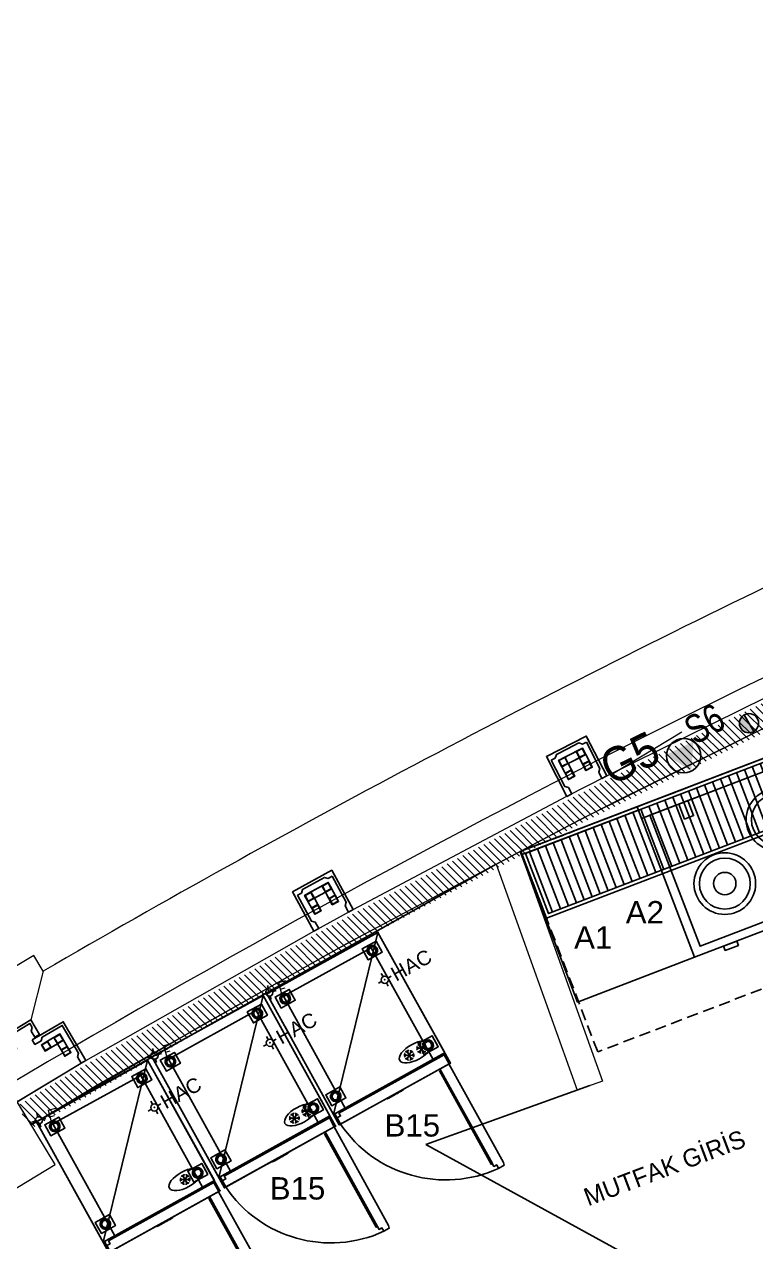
# Model space of a CAD drawing. Header units: millimetres. Extents: x 8159 to 14952, y 6817 to 11888.
# Drawn here: x 8980 to 9389, y 8378 to 9058 of the extents above; entities that cross this region are included whole.
import ezdxf
from ezdxf.enums import TextEntityAlignment as Align

# ---------------------------------------------------------------- set-up
doc = ezdxf.new("R2010")
doc.units = ezdxf.units.MM
doc.header["$LTSCALE"] = 5
doc.linetypes.add('DASHED', pattern=[19.05, 12.7, -6.35])
for name, color, linetype in [('200-EquipBlack-3d', 250, 'Continuous'), ('200-EquipBlu-3d', 5, 'Continuous'), ('200-EquipBorder-2d', 9, 'Continuous'), ('200-EquipDoors-2d', 252, 'Continuous'), ('200-EquipID-2d', 7, 'Continuous'), ('200-EquipInternal-2d', 252, 'Continuous'), ('200-EquipRed-3d', 1, 'Continuous'), ('200-EquipSteel-3d', 9, 'Continuous'), ('250-ele-2d', 20, 'Continuous'), ('250-haccp-2D', 22, 'Continuous'), ('MUTFAK GAZ TESİSAT PLANI', 92, 'Continuous'), ('MUTFAK SU TESİSAT PLANI', 150, 'Continuous')]:
    doc.layers.add(name, color=color, linetype=linetype)
doc.layers.add('200-InsPoint-3D', color=3, linetype='Continuous', plot=False)
for name, color, linetype, lineweight in [('3-YANGIN-DOLABI', 7, 'Continuous', 0), ('A-DUVAR', 5, 'Continuous', 18), ('anted', 10, 'Continuous', 0), ('FIBROBETON', 1, 'Continuous', 18), ('kesit', 7, 'Continuous', 0), ('S-Fibrobeton', 26, 'Continuous', 25), ('S-Karkas', 48, 'Continuous', 25), ('S-Ölçü', 140, 'Continuous', 5), ('SİLİKON', 1, 'Continuous', 0), ('SİYAH', 253, 'Continuous', 5), ('YAZI', 250, 'Continuous', 30)]:
    doc.layers.add(name, color=color, linetype=linetype, lineweight=lineweight)
doc.styles.add('Arial', font='arial.ttf')
doc.styles.add('Arial Tur', font='arial.ttf', dxfattribs={"width": 0.9})
doc.styles.add('BLM_YAZI', font='stylu.ttf', dxfattribs={"width": 0.8})
doc.styles.add('ROMANS', font='micross.ttf')
doc.styles.add('SIMPLEX', font='SIMPLEX')

# ---------------------------------------------------------------- blocks, each defined once
blk = doc.blocks.new('v-g')
at = {"layer": 'MUTFAK GAZ TESİSAT PLANI', "linetype": 'Continuous'}
blk.add_circle((0, 0), 8, dxfattribs=at)
blk.add_solid([(-7, 4), (7, 4), (0, -8)], dxfattribs=at)
blk = doc.blocks.new('*U16')
at = {"layer": 'S-Fibrobeton'}
blk.add_lwpolyline([(-2328.37, -9776.39), (-2331.74, -9766.98), (-2317.62, -9761.92), (-2320.82, -9752.98), (-2323.65, -9753.99), (-2322.3, -9757.76), (-2320.38, -9758.66), (-2319.54, -9761.02), (-2333.66, -9766.07), (-2330.29, -9775.49), (-2402.78, -9801.44), (-2406.15, -9792.02), (-2420.28, -9797.08), (-2421.12, -9794.73), (-2420.21, -9792.81), (-2421.56, -9789.04), (-2424.38, -9790.05), (-2421.18, -9799), (-2407.06, -9793.94), (-2403.69, -9803.36)], close=True, dxfattribs=at)
at = {"layer": 'S-Karkas', "elevation": 0}
for points in [[(-2334.89, -9757.62), (-2406.62, -9783.3)], [(-2333.54, -9761.39), (-2405.27, -9787.07)]]:
    blk.add_lwpolyline(points, dxfattribs=at)
for points in [[(-2334.89, -9757.62), (-2338.66, -9758.97), (-2337.31, -9762.74), (-2333.54, -9761.39)], [(-2335.01, -9757.88), (-2338.4, -9759.09), (-2337.19, -9762.48), (-2333.8, -9761.27)], [(-2410.38, -9784.65), (-2406.62, -9783.3), (-2405.27, -9787.07), (-2409.04, -9788.42)], [(-2410.13, -9784.77), (-2406.74, -9783.56), (-2405.53, -9786.95), (-2408.91, -9788.16)]]:
    blk.add_lwpolyline(points, close=True, dxfattribs=at)
blk = doc.blocks.new('asdasd')
at = {"layer": 'S-Fibrobeton'}
blk.add_lwpolyline([(-4008.7, -9129.74), (-4027.39, -9136.93), (-4018.42, -9160.26), (-4015.62, -9159.19), (-4017.05, -9155.47), (-4018.99, -9154.61), (-4025.46, -9137.79), (-4013.28, -9133.12), (-4011.36, -9133.98), (-4007.63, -9132.54)], close=True, dxfattribs=at)
at = {"layer": 'S-Karkas'}
for points in [[(-4013.44, -9136.92), (-4020.93, -9139.8), (-4018.05, -9147.29)], [(-4012, -9140.65), (-4015.76, -9142.1), (-4014.32, -9145.86)]]:
    blk.add_lwpolyline(points, dxfattribs=at)
for points in [[(-4020.93, -9139.8), (-4017.2, -9138.37), (-4015.76, -9142.1), (-4019.5, -9143.53)], [(-4020.67, -9139.92), (-4017.31, -9138.62), (-4016.02, -9141.98), (-4019.38, -9143.28)], [(-4013.44, -9136.92), (-4009.71, -9135.49), (-4008.27, -9139.22), (-4012, -9140.65)], [(-4013.18, -9137.04), (-4009.82, -9135.74), (-4008.53, -9139.1), (-4011.89, -9140.4)], [(-4018.05, -9147.29), (-4016.62, -9151.03), (-4012.88, -9149.59), (-4014.32, -9145.86)], [(-4017.79, -9147.41), (-4016.5, -9150.77), (-4013.14, -9149.48), (-4014.43, -9146.12)]]:
    blk.add_lwpolyline(points, close=True, dxfattribs=at)
blk = doc.blocks.new('adasd')
at = {"layer": 'S-Fibrobeton'}
for points in [[(-3119.84, -9284.98), (-3119.85, -9281.98), (-3094.82, -9281.98), (-3094.82, -9306.98), (-3097.82, -9306.98), (-3097.82, -9303), (-3096.32, -9301.5), (-3096.32, -9284.98)], [(-3094.82, -9284.98), (-3094.82, -9281.98), (-3119.85, -9281.98), (-3119.85, -9306.98), (-3116.85, -9306.98), (-3116.84, -9303), (-3118.35, -9301.5), (-3118.35, -9284.98)], [(-3107.33, -9283.49), (-3114.36, -9283.49), (-3115.84, -9284.98), (-3118.35, -9284.98)], [(-3107.33, -9283.49), (-3100.31, -9283.49), (-3098.82, -9284.98), (-3096.32, -9284.98)]]:
    blk.add_lwpolyline(points, dxfattribs=at)
at = {"layer": 'S-Karkas'}
for points in [[(-3110.85, -9286.98), (-3114.85, -9286.98), (-3114.85, -9290.98), (-3110.85, -9290.98)], [(-3111.05, -9287.18), (-3114.65, -9287.18), (-3114.65, -9290.78), (-3111.05, -9290.78)], [(-3099.82, -9286.98), (-3103.82, -9286.98), (-3103.82, -9290.98), (-3099.82, -9290.98)], [(-3100.02, -9287.18), (-3103.62, -9287.18), (-3103.62, -9290.78), (-3100.02, -9290.78)], [(-3114.85, -9295.01), (-3114.85, -9299.01), (-3110.85, -9299.01), (-3110.85, -9295.01)], [(-3114.65, -9295.21), (-3114.65, -9298.81), (-3111.05, -9298.81), (-3111.05, -9295.21)], [(-3099.82, -9295.01), (-3099.82, -9299.01), (-3103.82, -9299.01), (-3103.82, -9295.01)], [(-3100.02, -9295.21), (-3100.02, -9298.81), (-3103.62, -9298.81), (-3103.62, -9295.21)]]:
    blk.add_lwpolyline(points, close=True, dxfattribs=at)
for points in [[(-3101.82, -9286.98), (-3114.85, -9286.98), (-3114.85, -9295.01)], [(-3112.85, -9286.98), (-3099.82, -9286.98), (-3099.82, -9295.01)], [(-3112.85, -9290.98), (-3103.82, -9290.98), (-3103.82, -9295.01)], [(-3101.82, -9290.98), (-3110.85, -9290.98), (-3110.85, -9295.01)]]:
    blk.add_lwpolyline(points, dxfattribs=at)
blk = doc.blocks.new('A$C23C11219')
at = {"layer": 'FIBROBETON'}
blk.add_line((5660.44, -97.54), (5669, -70.74), dxfattribs=at)
blk.add_lwpolyline([(4170.99, 707.81), (4330.65, -537.53, 0.079118), (6057.44, 175.69), (5734.15, 708.99, 0.288304), (5090.27, 1000.53, -0.032207)], format="xyb", close=True, dxfattribs=at)
blk.add_lwpolyline([(5660.44, -97.54), (5665.17, -106.59), (5798.1, -37.11), (5793.37, -28.06)], dxfattribs=at)
blk.add_lwpolyline([(5230.13, -294.66, 0.019777), (5660.44, -97.54, 0.019777)], format="xyb", dxfattribs=at)
at = {"layer": 'S-Ölçü'}
blk.add_lwpolyline([(5704.36, 34.01), (5660.11, 10.72), (5683.4, -33.52), (5727.65, -10.24)], close=True, dxfattribs=at)
at = {"layer": 'S-Ölçü', "rotation": 7.898703281014186}
blk.add_blockref('*U16', (6720.61, 9968.01), dxfattribs=at)
at = {"layer": 'S-Ölçü', "xscale": -1}
for name, p, rotation in [('asdasd', (15137.98, -3183.18), 228.0385211078855), ('adasd', (12294.03, -7192.8), 205.3848556994339), ('adasd', (11954.97, -7440.38), 203.8379842075948)]:
    blk.add_blockref(name, p, dxfattribs=dict(at, rotation=rotation))
blk = doc.blocks.new('TOBRAND-FRIGO-2D')
at = {"layer": '200-EquipInternal-2d'}
for p, q in [((-15.2, 8.8), (-29.4, 5.9)), ((-26, -15), (26, 15)), ((-26, 15), (26, -15)), ((-15.2, 8.8), (-19.8, 22.5)), ((0, 17.5), (-9.6, 28.4)), ((0, -30), (0, 30)), ((0, 17.5), (9.6, 28.4)), ((15.2, 8.8), (19.8, 22.5)), ((15.2, 8.8), (29.4, 5.9)), ((-15.2, -8.8), (-29.4, -5.9)), ((-15.2, -8.8), (-19.8, -22.5)), ((0, -17.5), (-9.6, -28.4)), ((0, -17.5), (9.6, -28.4)), ((15.2, -8.8), (29.4, -5.9)), ((15.2, -8.8), (19.8, -22.5))]:
    blk.add_line(p, q, dxfattribs=at)
blk.add_ellipse((0, 0), major_axis=(-100, 0), ratio=0.45, dxfattribs=at)
blk = doc.blocks.new('ELECTROLUX-SINGLEFEET-H150')
at = {"layer": '200-EquipSteel-3d'}
for points in [[(-45, -35, 148), (-45, 35, 148), (45, 35, 148), (45, -35, 148)], [(-45, -35, 150), (45, -35, 150), (45, 35, 150), (-45, 35, 150)], [(-45, 35, 148), (-45, 35, 150), (45, 35, 150), (45, 35, 148)], [(-45, -35, 148), (-45, -35, 150), (-45, 35, 150), (-45, 35, 148)], [(45, -35, 148), (45, 35, 148), (45, 35, 150), (45, -35, 150)], [(-45, -35, 148), (45, -35, 148), (45, -35, 150), (-45, -35, 150)]]:
    blk.add_3dface(points, dxfattribs=at)
for points, invisible_edges in [([(-29.3, 0, 148), (-29.3, 0, 71), (-27.8, 9, 71), (-27.8, 9, 148)], 4), ([(-29.3, 0, 71), (-27.9, 0, 66), (-26.5, 8.6, 66), (-27.8, 9, 71)], 4), ([(-27.8, 9, 148), (-27.8, 9, 71), (-23.7, 17.2, 71), (-23.7, 17.2, 148)], 5), ([(-27.8, 9, 71), (-26.5, 8.6, 66), (-22.6, 16.4, 66), (-23.7, 17.2, 71)], 5), ([(-23.8, 7.7, 66), (-23.8, 7.7, 5), (-25, 0, 5), (-25, 0, 66)], 1), ([(-23.8, 7.7, 5), (-22.4, 7.3, 1.5), (-23.5, 0, 1.5), (-25, 0, 5)], 3), ([(-20.2, 14.7, 66), (-20.2, 14.7, 5), (-23.8, 7.7, 5), (-23.8, 7.7, 66)], 5), ([(-20.2, 14.7, 5), (-19, 13.8, 1.5), (-22.4, 7.3, 1.5), (-23.8, 7.7, 5)], 7), ([(-23.7, 17.2, 148), (-23.7, 17.2, 71), (-17.2, 23.7, 71), (-17.2, 23.7, 148)], 5), ([(-23.7, 17.2, 71), (-22.6, 16.4, 66), (-16.4, 22.6, 66), (-17.2, 23.7, 71)], 5), ([(-22.4, 7.3, 1.5), (-19, 6.2), (-20, 0), (-23.5, 0, 1.5)], 9), ([(-19, 13.8, 1.5), (-16.2, 11.8), (-19, 6.2), (-22.4, 7.3, 1.5)], 13), ([(-14.7, 20.2, 66), (-14.7, 20.2, 5), (-20.2, 14.7, 5), (-20.2, 14.7, 66)], 5), ([(-14.7, 20.2, 5), (-13.8, 19, 1.5), (-19, 13.8, 1.5), (-20.2, 14.7, 5)], 7), ([(-13.8, 19, 1.5), (-11.8, 16.2), (-16.2, 11.8), (-19, 13.8, 1.5)], 13), ([(-17.2, 23.7, 148), (-17.2, 23.7, 71), (-9, 27.8, 71), (-9, 27.8, 148)], 5), ([(-17.2, 23.7, 71), (-16.4, 22.6, 66), (-8.6, 26.5, 66), (-9, 27.8, 71)], 5), ([(-7.7, 23.8, 66), (-7.7, 23.8, 5), (-14.7, 20.2, 5), (-14.7, 20.2, 66)], 5), ([(-7.7, 23.8, 5), (-7.3, 22.4, 1.5), (-13.8, 19, 1.5), (-14.7, 20.2, 5)], 7), ([(-7.3, 22.4, 1.5), (-6.2, 19), (-11.8, 16.2), (-13.8, 19, 1.5)], 13), ([(-9, 27.8, 148), (-9, 27.8, 71), (0, 29.2, 71), (0, 29.2, 148)], 1), ([(-9, 27.8, 71), (-8.6, 26.5, 66), (0, 27.9, 66), (0, 29.2, 71)], 1), ([(0, 25, 66), (0, 25, 5), (-7.7, 23.8, 5), (-7.7, 23.8, 66)], 4), ([(0, 25, 5), (0, 23.5, 1.5), (-7.3, 22.4, 1.5), (-7.7, 23.8, 5)], 6), ([(0, 23.5, 1.5), (0, 20), (-6.2, 19), (-7.3, 22.4, 1.5)], 12), ([(0, 29.2, 148), (0, 29.2, 71), (9, 27.8, 71), (9, 27.8, 148)], 4), ([(0, 29.2, 71), (0, 27.9, 66), (8.6, 26.5, 66), (9, 27.8, 71)], 4), ([(7.7, 23.8, 66), (7.7, 23.8, 5), (0, 25, 5), (0, 25, 66)], 1), ([(7.7, 23.8, 5), (7.3, 22.4, 1.5), (0, 23.5, 1.5), (0, 25, 5)], 3), ([(7.3, 22.4, 1.5), (6.2, 19), (0, 20), (0, 23.5, 1.5)], 9), ([(13.8, 19, 1.5), (11.8, 16.2), (6.2, 19), (7.3, 22.4, 1.5)], 13), ([(14.7, 20.2, 5), (13.8, 19, 1.5), (7.3, 22.4, 1.5), (7.7, 23.8, 5)], 7), ([(14.7, 20.2, 66), (14.7, 20.2, 5), (7.7, 23.8, 5), (7.7, 23.8, 66)], 5), ([(9, 27.8, 71), (8.6, 26.5, 66), (16.4, 22.6, 66), (17.2, 23.7, 71)], 5), ([(9, 27.8, 148), (9, 27.8, 71), (17.2, 23.7, 71), (17.2, 23.7, 148)], 5), ([(19, 13.8, 1.5), (16.2, 11.8), (11.8, 16.2), (13.8, 19, 1.5)], 13), ([(20.2, 14.7, 5), (19, 13.8, 1.5), (13.8, 19, 1.5), (14.7, 20.2, 5)], 7), ([(20.2, 14.7, 66), (20.2, 14.7, 5), (14.7, 20.2, 5), (14.7, 20.2, 66)], 5), ([(22.4, 7.3, 1.5), (19, 6.2), (16.2, 11.8), (19, 13.8, 1.5)], 13), ([(17.2, 23.7, 71), (16.4, 22.6, 66), (22.6, 16.4, 66), (23.7, 17.2, 71)], 5), ([(17.2, 23.7, 148), (17.2, 23.7, 71), (23.7, 17.2, 71), (23.7, 17.2, 148)], 5), ([(23.8, 7.7, 5), (22.4, 7.3, 1.5), (19, 13.8, 1.5), (20.2, 14.7, 5)], 7), ([(23.5, 0, 1.5), (20, 0), (19, 6.2), (22.4, 7.3, 1.5)], 12), ([(23.8, 7.7, 66), (23.8, 7.7, 5), (20.2, 14.7, 5), (20.2, 14.7, 66)], 5), ([(25, 0, 5), (23.5, 0, 1.5), (22.4, 7.3, 1.5), (23.8, 7.7, 5)], 6), ([(23.7, 17.2, 71), (22.6, 16.4, 66), (26.5, 8.6, 66), (27.8, 9, 71)], 5), ([(23.7, 17.2, 148), (23.7, 17.2, 71), (27.8, 9, 71), (27.8, 9, 148)], 5), ([(25, 0, 66), (25, 0, 5), (23.8, 7.7, 5), (23.8, 7.7, 66)], 4), ([(27.8, 9, 71), (26.5, 8.6, 66), (27.9, 0, 66), (29.2, 0, 71)], 1), ([(29.2, 0, 71), (27.9, 0, 66), (26.5, -8.6, 66), (27.8, -9, 71)], 4), ([(27.8, 9, 148), (27.8, 9, 71), (29.2, 0, 71), (29.2, 0, 148)], 1), ([(29.2, 0, 148), (29.2, 0, 71), (27.8, -9, 71), (27.8, -9, 148)], 4), ([(-27.8, -9, 148), (-27.8, -9, 71), (-29.3, 0, 71), (-29.3, 0, 148)], 1), ([(-27.8, -9, 71), (-26.5, -8.6, 66), (-27.9, 0, 66), (-29.3, 0, 71)], 1), ([(-23.7, -17.2, 71), (-22.6, -16.4, 66), (-26.5, -8.6, 66), (-27.8, -9, 71)], 5), ([(-23.7, -17.2, 148), (-23.7, -17.2, 71), (-27.8, -9, 71), (-27.8, -9, 148)], 5), ([(-25, 0, 66), (-25, 0, 5), (-23.8, -7.7, 5), (-23.8, -7.7, 66)], 4), ([(-25, 0, 5), (-23.5, 0, 1.5), (-22.4, -7.3, 1.5), (-23.8, -7.7, 5)], 6), ([(-23.8, -7.7, 5), (-22.4, -7.3, 1.5), (-19, -13.8, 1.5), (-20.2, -14.7, 5)], 7), ([(-23.8, -7.7, 66), (-23.8, -7.7, 5), (-20.2, -14.7, 5), (-20.2, -14.7, 66)], 5), ([(-17.2, -23.7, 71), (-16.4, -22.6, 66), (-22.6, -16.4, 66), (-23.7, -17.2, 71)], 5), ([(-17.2, -23.7, 148), (-17.2, -23.7, 71), (-23.7, -17.2, 71), (-23.7, -17.2, 148)], 5), ([(-23.5, 0, 1.5), (-20, 0), (-19, -6.2), (-22.4, -7.3, 1.5)], 12), ([(-22.4, -7.3, 1.5), (-19, -6.2), (-16.2, -11.8), (-19, -13.8, 1.5)], 13), ([(-20.2, -14.7, 5), (-19, -13.8, 1.5), (-13.8, -19, 1.5), (-14.7, -20.2, 5)], 7), ([(-20.2, -14.7, 66), (-20.2, -14.7, 5), (-14.7, -20.2, 5), (-14.7, -20.2, 66)], 5), ([(-19, -13.8, 1.5), (-16.2, -11.8), (-11.8, -16.2), (-13.8, -19, 1.5)], 13), ([(-9, -27.8, 71), (-8.6, -26.5, 66), (-16.4, -22.6, 66), (-17.2, -23.7, 71)], 5), ([(-9, -27.8, 148), (-9, -27.8, 71), (-17.2, -23.7, 71), (-17.2, -23.7, 148)], 5), ([(-14.7, -20.2, 5), (-13.8, -19, 1.5), (-7.3, -22.4, 1.5), (-7.7, -23.8, 5)], 7), ([(-14.7, -20.2, 66), (-14.7, -20.2, 5), (-7.7, -23.8, 5), (-7.7, -23.8, 66)], 5), ([(-13.8, -19, 1.5), (-11.8, -16.2), (-6.2, -19), (-7.3, -22.4, 1.5)], 13), ([(0, -29.3, 71), (0, -27.9, 66), (-8.6, -26.5, 66), (-9, -27.8, 71)], 4), ([(0, -29.3, 148), (0, -29.3, 71), (-9, -27.8, 71), (-9, -27.8, 148)], 4), ([(-7.7, -23.8, 5), (-7.3, -22.4, 1.5), (0, -23.5, 1.5), (0, -25, 5)], 3), ([(-7.7, -23.8, 66), (-7.7, -23.8, 5), (0, -25, 5), (0, -25, 66)], 1), ([(-7.3, -22.4, 1.5), (-6.2, -19), (0, -20), (0, -23.5, 1.5)], 9), ([(0, -23.5, 1.5), (0, -20), (6.2, -19), (7.3, -22.4, 1.5)], 12), ([(0, -25, 5), (0, -23.5, 1.5), (7.3, -22.4, 1.5), (7.7, -23.8, 5)], 6), ([(0, -25, 66), (0, -25, 5), (7.7, -23.8, 5), (7.7, -23.8, 66)], 4), ([(9, -27.8, 71), (8.6, -26.5, 66), (0, -27.9, 66), (0, -29.3, 71)], 1), ([(9, -27.8, 148), (9, -27.8, 71), (0, -29.3, 71), (0, -29.3, 148)], 1), ([(7.3, -22.4, 1.5), (6.2, -19), (11.8, -16.2), (13.8, -19, 1.5)], 13), ([(7.7, -23.8, 5), (7.3, -22.4, 1.5), (13.8, -19, 1.5), (14.7, -20.2, 5)], 7), ([(7.7, -23.8, 66), (7.7, -23.8, 5), (14.7, -20.2, 5), (14.7, -20.2, 66)], 5), ([(17.2, -23.7, 71), (16.4, -22.6, 66), (8.6, -26.5, 66), (9, -27.8, 71)], 5), ([(17.2, -23.7, 148), (17.2, -23.7, 71), (9, -27.8, 71), (9, -27.8, 148)], 5), ([(13.8, -19, 1.5), (11.8, -16.2), (16.2, -11.8), (19, -13.8, 1.5)], 13), ([(14.7, -20.2, 5), (13.8, -19, 1.5), (19, -13.8, 1.5), (20.2, -14.7, 5)], 7), ([(14.7, -20.2, 66), (14.7, -20.2, 5), (20.2, -14.7, 5), (20.2, -14.7, 66)], 5), ([(19, -13.8, 1.5), (16.2, -11.8), (19, -6.2), (22.4, -7.3, 1.5)], 13), ([(23.7, -17.2, 71), (22.6, -16.4, 66), (16.4, -22.6, 66), (17.2, -23.7, 71)], 5), ([(23.7, -17.2, 148), (23.7, -17.2, 71), (17.2, -23.7, 71), (17.2, -23.7, 148)], 5), ([(22.4, -7.3, 1.5), (19, -6.2), (20, 0), (23.5, 0, 1.5)], 9), ([(20.2, -14.7, 5), (19, -13.8, 1.5), (22.4, -7.3, 1.5), (23.8, -7.7, 5)], 7), ([(20.2, -14.7, 66), (20.2, -14.7, 5), (23.8, -7.7, 5), (23.8, -7.7, 66)], 5), ([(23.8, -7.7, 5), (22.4, -7.3, 1.5), (23.5, 0, 1.5), (25, 0, 5)], 3), ([(27.8, -9, 71), (26.5, -8.6, 66), (22.6, -16.4, 66), (23.7, -17.2, 71)], 5), ([(27.8, -9, 148), (27.8, -9, 71), (23.7, -17.2, 71), (23.7, -17.2, 148)], 5), ([(23.8, -7.7, 66), (23.8, -7.7, 5), (25, 0, 5), (25, 0, 66)], 1)]:
    blk.add_3dface(points, dxfattribs=dict(at, invisible_edges=invisible_edges))
blk = doc.blocks.new('HACCON')
at = {"layer": '250-haccp-2D'}
for p, q in [((-40.6, 0), (-20.3, 0)), ((0, 40.6), (0, 20.3)), ((20.3, 0), (40.6, 0)), ((0, -20.3), (0, -40.6))]:
    blk.add_line(p, q, dxfattribs=at)
for radius in [20.3, 1]:
    blk.add_circle((0, 0), radius, dxfattribs=at)
blk.add_point((0, 0), dxfattribs=at)
at = {"layer": '250-haccp-2D', "style": 'ROMANS', "flags": 8}
blk.add_attdef('HAC', (50, -40.6), '', height=81, dxfattribs=at)
blk = doc.blocks.new('ELECTROLUX-ECOSTORE-CONT-PAN')
at = {"layer": '200-EquipBlu-3d'}
for points in [[(10, -4.3, -67), (20, -4.3, -67), (20, -4.3, -77), (10, -4.3, -77)], [(10, -4.3, -87), (20, -4.3, -87), (20, -4.3, -97), (10, -4.3, -97)], [(30, -4.3, -67), (40, -4.3, -67), (40, -4.3, -77), (30, -4.3, -77)], [(30, -4.3, -87), (40, -4.3, -87), (40, -4.3, -97), (30, -4.3, -97)]]:
    blk.add_3dface(points, dxfattribs=at)
at = {"layer": '200-EquipRed-3d'}
blk.add_3dface([(-40, -4.3, -67), (0, -4.3, -67), (0, -4.3, -82), (-40, -4.3, -82)], dxfattribs=at)
at = {"layer": '200-EquipBlack-3d'}
mesh = blk.add_polyface(dxfattribs=at)
corners = [(-50, -4, -107), (50, -4, -107), (50, -1, -107), (-50, -1, -107), (-50, -4, -57), (50, -4, -57), (50, -1, -57), (-50, -1, -57)]
mesh.append_faces([[corners[k] for k in face] for face in [(0, 3, 2, 1), (4, 5, 6, 7), (0, 1, 5, 4), (3, 7, 6, 2), (0, 4, 7, 3), (1, 2, 6, 5)]])
at = {"layer": '200-EquipSteel-3d'}
mesh = blk.add_polyface(dxfattribs=at)
corners = [(-75, -1, -190), (75, -1, -190), (75, 0, -190), (-75, 0, -190), (-75, -1), (75, -1), (75, 0), (-75, 0)]
mesh.append_faces([[corners[k] for k in face] for face in [(0, 3, 2, 1), (4, 5, 6, 7), (0, 1, 5, 4), (3, 7, 6, 2), (0, 4, 7, 3), (1, 2, 6, 5)]])
blk = doc.blocks.new('REX71FR')
at = {"layer": '200-EquipBorder-2d'}
blk.add_lwpolyline([(0, 0), (710, 0), (710, -835), (0, -835)], close=True, dxfattribs=at)
at = {"layer": '200-EquipDoors-2d'}
blk.add_lwpolyline([(635, -843), (643, -843), (643, -1440), (635, -1440)], close=True, dxfattribs=at)
blk.add_lwpolyline([(643, -835), (643, -1458), (661, -1458), (661, -1480), (696, -1480), (700, -1465), (700, -835)], dxfattribs=at)
blk.add_arc((713.9, -773.4), 708.6, 184.98883, 265.71743, dxfattribs=at)
at = {"layer": '200-EquipInternal-2d'}
for points in [[(0, -770), (710, 0)], [(0, -770), (710, -770)]]:
    blk.add_lwpolyline(points, dxfattribs=at)
at = {"layer": '200-EquipSteel-3d'}
for points in [[(0, -770, 150), (0, 0, 150), (710, 0, 150), (710, -770, 150)], [(0, -770, 2050), (710, -770, 2050), (710, 0, 2050), (0, 0, 2050)], [(0, 0, 150), (0, 0, 2050), (710, 0, 2050), (710, 0, 150)], [(0, -770, 150), (0, -770, 2050), (0, 0, 2050), (0, 0, 150)], [(710, -770, 150), (710, 0, 150), (710, 0, 2050), (710, -770, 2050)], [(75, -770, 1720), (635, -770, 1720), (635, -56, 1720), (75, -56, 1720)], [(75, -770, 225), (75, -770, 1720), (75, -56, 1720), (75, -56, 225)], [(75, -56, 225), (635, -56, 225), (635, -770, 225), (75, -770, 225)], [(635, -770, 225), (635, -56, 225), (635, -56, 1720), (635, -770, 1720)], [(8, -835, 1760), (8, -770, 1760), (702, -770, 1760), (702, -835, 1760)], [(8, -835, 2050), (702, -835, 2050), (702, -770, 2050), (8, -770, 2050)], [(8, -770, 1760), (8, -770, 2050), (702, -770, 2050), (702, -770, 1760)], [(8, -835, 1760), (8, -835, 2050), (8, -770, 2050), (8, -770, 1760)], [(30, -796, 178), (8, -796, 178), (8, -796, 1753), (30, -796, 1753)], [(8, -796, 178), (8, -831, 178), (8, -831, 1753), (8, -796, 1753)], [(30, -778, 178), (30, -796, 178), (30, -796, 1753), (30, -778, 1753)], [(702, -778, 178), (30, -778, 178), (30, -778, 1753), (702, -778, 1753)], [(48, -778, 178), (48, -770, 178), (48, -770, 1753), (48, -778, 1753)], [(694, -770, 1753), (694, -778, 1753), (48, -778, 1753), (48, -770, 1753)], [(694, -770, 178), (694, -778, 178), (48, -778, 178), (48, -770, 178)], [(694, -770, 178), (694, -778, 178), (694, -778, 1753), (694, -770, 1753)], [(702, -835, 1760), (702, -770, 1760), (702, -770, 2050), (702, -835, 2050)], [(702, -835, 178), (702, -778, 178), (702, -778, 1753), (702, -835, 1753)], [(8, -831, 178), (23, -835, 178), (23, -835, 1753), (8, -831, 1753)], [(8, -835, 1760), (702, -835, 1760), (702, -835, 2050), (8, -835, 2050)], [(702, -835, 1753), (23, -835, 1753), (23, -835, 178), (702, -835, 178)]]:
    blk.add_3dface(points, dxfattribs=at)
for points, invisible_edges in [([(75, -770, 1720), (635, -770, 1720), (710, -770, 2050), (0, -770, 2050)], 10), ([(0, -770, 150), (75, -770, 225), (635, -770, 225), (710, -770, 150)], 5), ([(0, -770, 2050), (75, -770, 1720), (75, -770, 225), (0, -770, 150)], 5), ([(30, -796, 1753), (702, -835, 1753), (8, -831, 1753)], 11), ([(30, -796, 1753), (8, -796, 1753), (8, -831, 1753)], 8), ([(30, -796, 178), (702, -835, 178), (8, -831, 178)], 11), ([(30, -796, 178), (8, -796, 178), (8, -831, 178)], 8), ([(702, -778, 1753), (702, -835, 1753), (30, -796, 1753), (30, -778, 1753)], 2), ([(702, -778, 178), (702, -835, 178), (30, -796, 178), (30, -778, 178)], 2), ([(710, -770, 2050), (635, -770, 1720), (635, -770, 225), (710, -770, 150)], 5), ([(8, -831, 1753), (702, -835, 1753), (23, -835, 1753)], 1), ([(8, -831, 178), (702, -835, 178), (23, -835, 178)], 1)]:
    blk.add_3dface(points, dxfattribs=dict(at, invisible_edges=invisible_edges))
at = {"layer": '200-InsPoint-3D'}
for p in [(0, 0), (710, 0), (0, -835), (710, -835)]:
    blk.add_point(p, dxfattribs=at)
for name, p in [('ELECTROLUX-SINGLEFEET-H150', (77, -73)), ('ELECTROLUX-SINGLEFEET-H150', (633, -73)), ('ELECTROLUX-SINGLEFEET-H150', (60, -687)), ('TOBRAND-FRIGO-2D', (570, -685)), ('ELECTROLUX-SINGLEFEET-H150', (650, -687)), ('ELECTROLUX-ECOSTORE-CONT-PAN', (355, -835, 1950))]:
    blk.add_blockref(name, p)
ref = blk.add_blockref('HACCON', (615, -250))
ref.add_attrib('HAC', 'HAC', (665, -290.6), dxfattribs={"layer": '250-haccp-2D', "height": 81, "style": 'ROMANS'})
blk = doc.blocks.new('ECON')
at = {"layer": '250-ele-2d'}
for p, q in [((-40.6, 0), (-20.3, 0)), ((0, 40.6), (0, 20.3)), ((20.3, 0), (40.6, 0)), ((0, -20.3), (0, -40.6))]:
    blk.add_line(p, q, dxfattribs=at)
for radius in [20.3, 1]:
    blk.add_circle((0, 0), radius, dxfattribs=at)
blk.add_point((0, 0), dxfattribs=at)
at = {"layer": '250-ele-2d', "style": 'SIMPLEX', "flags": 8}
blk.add_attdef('E', (50, -40.6), '', height=81, dxfattribs=at)
blk = doc.blocks.new('ice1')
at = {"layer": '200-EquipInternal-2d'}
for p, q in [((-55.2, 8.8), (-69.4, 5.9)), ((-66, 15), (-14, -15)), ((-66, -15), (-14, 15)), ((-55.2, 8.8), (-59.8, 22.5)), ((-40, 17.5), (-49.6, 28.4)), ((-40, -30), (-40, 30)), ((-40, 17.5), (-30.4, 28.4)), ((-24.8, 8.8), (-20.2, 22.5)), ((-24.8, 8.8), (-10.6, 5.9)), ((24.8, 8.8), (10.6, 5.9)), ((14, -15), (66, 15)), ((14, 15), (66, -15)), ((24.8, 8.8), (20.2, 22.5)), ((40, 17.5), (30.4, 28.4)), ((40, -30), (40, 30)), ((40, 17.5), (49.6, 28.4)), ((55.2, 8.8), (59.8, 22.5)), ((55.2, 8.8), (69.4, 5.9)), ((-55.2, -8.8), (-69.4, -5.9)), ((-55.2, -8.8), (-59.8, -22.5)), ((-40, -17.5), (-49.6, -28.4)), ((-40, -17.5), (-30.4, -28.4)), ((-24.8, -8.8), (-10.6, -5.9)), ((-24.8, -8.8), (-20.2, -22.5)), ((24.8, -8.8), (10.6, -5.9)), ((24.8, -8.8), (20.2, -22.5)), ((40, -17.5), (30.4, -28.4)), ((40, -17.5), (49.6, -28.4)), ((55.2, -8.8), (69.4, -5.9)), ((55.2, -8.8), (59.8, -22.5))]:
    blk.add_line(p, q, dxfattribs=at)
blk.add_ellipse((0, 0), major_axis=(-100, 0), ratio=0.45, dxfattribs=at)
blk = doc.blocks.new('REX71FF')
at = {"layer": '200-EquipBorder-2d'}
blk.add_lwpolyline([(0, 0), (710, 0), (710, -835), (0, -835)], close=True, dxfattribs=at)
at = {"layer": '200-EquipDoors-2d'}
blk.add_lwpolyline([(635, -843), (643, -843), (643, -1440), (635, -1440)], close=True, dxfattribs=at)
blk.add_lwpolyline([(643, -835), (643, -1458), (661, -1458), (661, -1480), (696, -1480), (700, -1465), (700, -835)], dxfattribs=at)
blk.add_arc((713.9, -773.4), 708.6, 184.98883, 265.71743, dxfattribs=at)
at = {"layer": '200-EquipInternal-2d'}
for points in [[(0, -770), (710, 0)], [(0, -770), (710, -770)]]:
    blk.add_lwpolyline(points, dxfattribs=at)
at = {"layer": '200-EquipSteel-3d'}
for points in [[(0, -770, 150), (0, 0, 150), (710, 0, 150), (710, -770, 150)], [(0, -770, 2050), (710, -770, 2050), (710, 0, 2050), (0, 0, 2050)], [(0, 0, 150), (0, 0, 2050), (710, 0, 2050), (710, 0, 150)], [(0, -770, 150), (0, -770, 2050), (0, 0, 2050), (0, 0, 150)], [(710, -770, 150), (710, 0, 150), (710, 0, 2050), (710, -770, 2050)], [(75, -770, 1720), (635, -770, 1720), (635, -56, 1720), (75, -56, 1720)], [(75, -770, 225), (75, -770, 1720), (75, -56, 1720), (75, -56, 225)], [(75, -56, 225), (635, -56, 225), (635, -770, 225), (75, -770, 225)], [(635, -770, 225), (635, -56, 225), (635, -56, 1720), (635, -770, 1720)], [(8, -835, 1760), (8, -770, 1760), (702, -770, 1760), (702, -835, 1760)], [(8, -835, 2050), (702, -835, 2050), (702, -770, 2050), (8, -770, 2050)], [(8, -770, 1760), (8, -770, 2050), (702, -770, 2050), (702, -770, 1760)], [(8, -835, 1760), (8, -835, 2050), (8, -770, 2050), (8, -770, 1760)], [(30, -796, 178), (8, -796, 178), (8, -796, 1753), (30, -796, 1753)], [(8, -796, 178), (8, -831, 178), (8, -831, 1753), (8, -796, 1753)], [(30, -778, 178), (30, -796, 178), (30, -796, 1753), (30, -778, 1753)], [(702, -778, 178), (30, -778, 178), (30, -778, 1753), (702, -778, 1753)], [(48, -778, 178), (48, -770, 178), (48, -770, 1753), (48, -778, 1753)], [(694, -770, 1753), (694, -778, 1753), (48, -778, 1753), (48, -770, 1753)], [(694, -770, 178), (694, -778, 178), (48, -778, 178), (48, -770, 178)], [(694, -770, 178), (694, -778, 178), (694, -778, 1753), (694, -770, 1753)], [(702, -835, 1760), (702, -770, 1760), (702, -770, 2050), (702, -835, 2050)], [(702, -835, 178), (702, -778, 178), (702, -778, 1753), (702, -835, 1753)], [(8, -831, 178), (23, -835, 178), (23, -835, 1753), (8, -831, 1753)], [(8, -835, 1760), (702, -835, 1760), (702, -835, 2050), (8, -835, 2050)], [(702, -835, 1753), (23, -835, 1753), (23, -835, 178), (702, -835, 178)]]:
    blk.add_3dface(points, dxfattribs=at)
for points, invisible_edges in [([(75, -770, 1720), (635, -770, 1720), (710, -770, 2050), (0, -770, 2050)], 10), ([(0, -770, 150), (75, -770, 225), (635, -770, 225), (710, -770, 150)], 5), ([(0, -770, 2050), (75, -770, 1720), (75, -770, 225), (0, -770, 150)], 5), ([(30, -796, 1753), (702, -835, 1753), (8, -831, 1753)], 11), ([(30, -796, 1753), (8, -796, 1753), (8, -831, 1753)], 8), ([(30, -796, 178), (702, -835, 178), (8, -831, 178)], 11), ([(30, -796, 178), (8, -796, 178), (8, -831, 178)], 8), ([(702, -778, 1753), (702, -835, 1753), (30, -796, 1753), (30, -778, 1753)], 2), ([(702, -778, 178), (702, -835, 178), (30, -796, 178), (30, -778, 178)], 2), ([(710, -770, 2050), (635, -770, 1720), (635, -770, 225), (710, -770, 150)], 5), ([(8, -831, 1753), (702, -835, 1753), (23, -835, 1753)], 1), ([(8, -831, 178), (702, -835, 178), (23, -835, 178)], 1)]:
    blk.add_3dface(points, dxfattribs=dict(at, invisible_edges=invisible_edges))
at = {"layer": '200-InsPoint-3D'}
for p in [(0, 0), (710, 0), (0, -835), (710, -835)]:
    blk.add_point(p, dxfattribs=at)
for name, p in [('ELECTROLUX-SINGLEFEET-H150', (77, -73)), ('ELECTROLUX-SINGLEFEET-H150', (633, -73)), ('ELECTROLUX-SINGLEFEET-H150', (60, -687)), ('ice1', (570, -685)), ('ELECTROLUX-SINGLEFEET-H150', (650, -687)), ('ELECTROLUX-ECOSTORE-CONT-PAN', (355, -835, 1950))]:
    blk.add_blockref(name, p)
ref = blk.add_blockref('HACCON', (615, -250))
ref.add_attrib('HAC', 'HAC', (665, -290.6), dxfattribs={"layer": '250-haccp-2D', "height": 81, "style": 'ROMANS'})
blk = doc.blocks.new('attrib')
at = {"layer": '200-EquipID-2d', "style": 'Arial'}
blk.add_attdef('POS', text='', height=2.5, dxfattribs=at).set_placement((0, 0, -1), align=Align.MIDDLE)
at = {"layer": '200-EquipID-2d', "style": 'ROMANS', "flags": 1}
for tag, p in [('ZONA', (0, -4.91, -2)), ('EQUIPMENTDATA', (0, -7.89, -2)), ('LONGDESCR', (0, -11.3, -2)), ('EQUIPMENTCONN', (0, -14.71, -2)), ('ACCESSORYDATA', (0, -18.55, -2)), ('ACCESSORYCONN', (0, -21.86, -2))]:
    blk.add_attdef(tag, text='', height=2.5, dxfattribs=at).set_placement(p, align=Align.CENTER)

msp = doc.modelspace()

# ---------------------------------------------------------------- hatches: boundary and pattern name
at = {"layer": '200-EquipBorder-2d'}
h = msp.add_hatch(dxfattribs=at)
h.set_pattern_fill('ANSI31', color=256, scale=1.5, angle=65.95438, style=0)
h.set_pattern_definition([(110.954376, (8426.764, -5522.701), (-4.4475344, -1.7031863), [])])
h.paths.add_polyline_path([(9801.42, 8763.9), (9788.54, 8797.52), (9259.97, 8595.1), (9272.85, 8561.49)])
at = {"layer": 'MUTFAK SU TESİSAT PLANI'}
h = msp.add_hatch(color=256, dxfattribs=at)
h.dxf.hatch_style = 1
h.paths.add_polyline_path([(9382.14, 8672.46, 0.267837), (9379.46, 8667.82, 0.577489), (9387.51, 8663.18)])
at = {"layer": 'SİYAH', "extrusion": (-1e-16, 0.010673, 0.999943)}
h = msp.add_hatch(dxfattribs=at)
h.set_pattern_fill('ANSI31', color=256, angle=-90, style=0)
h.set_pattern_definition([(315, (93577.551, 99433.0874), (2.24506403, 2.24506403), [])])
h.paths.add_polyline_path([(9477.18, 8720.41), (9483.51, 8706.8), (9445.82, 8689.29), (9290.02, 8611.84), (9159.97, 8542.7), (9084.78, 8500.28), (8983.7, 8441.66), (8975.96, 8454.5), (9011.7, 8476.09), (9141.78, 8549.85), (9163.73, 8561.87), (9283.08, 8625.14), (9305.35, 8636.56), (9439.33, 8702.81)])

# ---------------------------------------------------------------- linework, layer by layer
at = {"layer": '200-EquipBorder-2d'}
for p, q in [((9256.9, 8596.07, 130.2), (9322.27, 8621.1, 130.2)), ((9257.62, 8594.2, 130.2), (9322.99, 8619.24, 130.2))]:
    msp.add_line(p, q, dxfattribs=at)
at = {"layer": '200-EquipBorder-2d', "linetype": 'DASHED', "ltscale": 0.1, "elevation": 130.2}
msp.add_lwpolyline([(9257.39, 8596.26), (10060.52, 8903.81), (10103.43, 8791.75), (9300.31, 8484.19)], close=True, dxfattribs=at)
at = {"layer": '200-EquipBorder-2d', "elevation": 130.2}
for points in [[(9257.39, 8596.26), (9789.69, 8800.1), (9804, 8762.75), (9271.7, 8558.9)], [(9259.97, 8595.1), (9788.54, 8797.52), (9801.42, 8763.9), (9272.85, 8561.49)], [(9322.27, 8621.1), (9490.37, 8685.48), (9522.55, 8601.43), (9354.46, 8537.05)], [(9322.27, 8621.1), (9490.37, 8685.48), (9492.84, 8679.02), (9324.74, 8614.65)], [(9329.46, 8616.46), (9487.68, 8677.05), (9515.74, 8603.78), (9357.52, 8543.19)], [(9256.9, 8596.07), (9322.27, 8621.1), (9354.46, 8537.05), (9289.09, 8512.02)], [(9345.65, 8622.66), (9350.65, 8624.57), (9353.86, 8616.2), (9348.85, 8614.29)], [(9370.55, 8543.22), (9378.04, 8546.09), (9378.95, 8543.71), (9371.46, 8540.84)]]:
    msp.add_lwpolyline(points, close=True, dxfattribs=at)
at = {"layer": '200-EquipBorder-2d'}
for centre, radius in [((9400.42, 8613.96, 130.2), 17.22), ((9400.42, 8613.96, 130.2), 14.22), ((9371.32, 8578.23, 130.2), 17.22), ((9371.32, 8578.23, 130.2), 14.22), ((9371.32, 8578.23, 130.2), 6.24)]:
    msp.add_circle(centre, radius, dxfattribs=at)
at = {"layer": '200-EquipID-2d'}
for p, q in [((9243.5, 8589.01, 130.2), (8983.7, 8443.5, 127.81)), ((9295.94, 8465.35, 130.2), (9204.19, 8432.36, 130.2)), ((9204.19, 8432.36, 130.2), (9333.22, 8361.68, 130.28))]:
    msp.add_line(p, q, dxfattribs=at)
at = {"layer": 'A-DUVAR', "extrusion": (0, 0.010673, 0.999943), "elevation": 217.92}
msp.add_lwpolyline([(9477.18, 8720.41), (9483.51, 8706.8), (9445.82, 8689.29), (9290.02, 8611.84), (9159.97, 8542.7), (9084.78, 8500.28), (8983.7, 8441.66), (8975.96, 8454.5), (9011.7, 8476.09), (9141.78, 8549.85), (9163.73, 8561.87), (9283.08, 8625.14), (9305.35, 8636.56), (9439.33, 8702.81)], close=True, dxfattribs=at)
for points in [[(9011.7, 8476.09), (9141.78, 8549.85), (9163.73, 8561.87), (9283.08, 8625.14), (9305.35, 8636.56), (9439.33, 8702.81), (9477.18, 8720.41)], [(8983.7, 8441.66), (9020.48, 8463.83), (9149.08, 8536.74), (9170.85, 8548.66), (9290.02, 8611.84), (9312.1, 8623.16), (9445.82, 8689.29), (9483.51, 8706.8)]]:
    msp.add_lwpolyline(points, dxfattribs=at)
at = {"layer": 'anted', "ltscale": 3, "extrusion": (0, 0.010673, 0.999943), "elevation": 217.92}
msp.add_lwpolyline([(11856.76, 9414.68), (11856.76, 7096.25), (8385.9, 7096.25), (8385.9, 9414.68)], close=True, dxfattribs=at)
msp.add_lwpolyline([(11856.76, 9414.68), (11856.76, 7096.25), (8385.9, 7096.25), (8385.9, 9414.68)], close=True, dxfattribs=at)
msp.add_lwpolyline([(11856.76, 9414.68), (11856.76, 7096.25), (8385.9, 7096.25), (8385.9, 9414.68)], close=True, dxfattribs=at)
msp.add_lwpolyline([(11856.76, 9414.68), (11856.76, 7096.25), (8385.9, 7096.25), (8385.9, 9414.68)], close=True, dxfattribs=at)
at = {"layer": 'kesit'}
for p, q in [((9256.9, 8596.07, 130.2), (10301.87, 8996.24, 121.74)), ((9256.9, 8596.07, 130.2), (9302.99, 8467.89, 130.2)), ((9243.5, 8589.01, 130.2), (9288.88, 8462.81, 130.2)), ((9302.99, 8467.89, 130.2), (9288.88, 8462.81, 130.2))]:
    msp.add_line(p, q, dxfattribs=at)
at = {"layer": 'MUTFAK SU TESİSAT PLANI'}
msp.add_line((9382.14, 8672.46, 160.72), (9387.51, 8663.18, 160.72), dxfattribs=at)
msp.add_circle((9384.83, 8667.82, 160.72), 5.36, dxfattribs=at)
at = {"layer": 'SİLİKON'}
msp.add_line((9347.37, 8662.91, 117.43), (9309.04, 8639.81, 117.43), dxfattribs=at)
at = {"layer": 'SİLİKON', "extrusion": (0, 0.010673, 0.999943)}
msp.add_line((9014.29, 8479.45, 127.43), (8975.96, 8456.35, 127.67), dxfattribs=at)
at = {"layer": 'YAZI', "linetype": 'Continuous', "ltscale": 10, "extrusion": (0, 0.010673, 0.999943), "elevation": 240.51}
for points in [[(8159.11, 9661.15), (12372.47, 9661.15), (12372.47, 6815.05), (8159.11, 6815.05)], [(8159.11, 9661.15), (12372.47, 9661.15), (12372.47, 6815.05), (8159.11, 6815.05)], [(8159.11, 9661.15), (12372.47, 9661.15), (12372.47, 6815.05), (8159.11, 6815.05)], [(8159.11, 9661.15), (12372.47, 9661.15), (12372.47, 6815.05), (8159.11, 6815.05)], [(8199.97, 9620.29), (12331.6, 9620.29), (12331.6, 6855.91), (8199.97, 6855.91)], [(8254.37, 9565.89), (12277.2, 9565.89), (12277.2, 6910.31), (8254.37, 6910.31)]]:
    msp.add_lwpolyline(points, close=True, dxfattribs=at)

# ---------------------------------------------------------------- block references
at = {"xscale": 0.09999999999977058, "yscale": 0.09999999999899956, "zscale": 0.1000000000000227, "rotation": 28.99085443755294}
for name, p in [('REX71FF', (9115.41, 8516.53, 127.88)), ('REX71FF', (9051.26, 8481.34, 128.43)), ('REX71FR', (8986.68, 8445.17, 127.84))]:
    msp.add_blockref(name, p, dxfattribs=at)
at = {"xscale": 0.09999999999988078, "yscale": 0.09999999999899956, "zscale": 0.1000000000000227, "rotation": 15.40003167687655}
for p in [(9116.81, 8517.31, 127.88), (9052.66, 8482.11, 128.43), (8988.08, 8445.95, 127.84)]:
    msp.add_blockref('ECON', p, dxfattribs=at).add_auto_attribs({'E': 'E'})
at = {"layer": '200-EquipID-2d'}
ref = msp.add_blockref('attrib', (9326.64, 8562.29, 130.2), dxfattribs=dict(at, xscale=5, yscale=5.000000000000023, zscale=5))
ref.add_attrib('POS', 'A2', dxfattribs={"color": 7, "height": 12.5, "rotation": 360, "style": 'Arial'}).set_placement((9326.64, 8562.29, 122.7), align=Align.MIDDLE)
ref = msp.add_blockref('attrib', (9296.74, 8548.4, 122.7), dxfattribs=dict(at, xscale=5, yscale=4.999999999999987, zscale=5))
ref.add_attrib('POS', 'A1', dxfattribs={"color": 7, "height": 12.5, "style": 'Arial'}).set_placement((9297.79, 8548.09, 115.2), align=Align.MIDDLE)
ref = msp.add_blockref('attrib', (9196.72, 8443.03, 127.88), dxfattribs=dict(at, xscale=5, yscale=4.999999999997778, zscale=4.999999999999986))
ref.add_attrib('POS', 'B15', dxfattribs={"color": 7, "height": 12.5, "style": 'Arial'}).set_placement((9196.72, 8443.03, 122.88), align=Align.MIDDLE)
ref = msp.add_blockref('attrib', (9132.57, 8407.84, 128.43), dxfattribs=dict(at, xscale=5, yscale=4.999999999997777, zscale=4.999999999999986))
ref.add_attrib('POS', 'B15', dxfattribs={"color": 7, "height": 12.5, "style": 'Arial'}).set_placement((9132.57, 8407.84, 123.43), align=Align.MIDDLE)
at = {"layer": '3-YANGIN-DOLABI', "extrusion": (0, 0.010673, 0.999943), "rotation": 183.318814803488}
msp.add_blockref('A$C23C11219', (14647.13, 8757.75, 217.92), dxfattribs=at)
at = {"layer": 'MUTFAK GAZ TESİSAT PLANI', "ltscale": 3, "xscale": 1.199999999990912, "yscale": 1.19999999999709, "zscale": 1.199999999999999, "rotation": 25.94626288346382}
msp.add_blockref('v-g', (9348.35, 8649.62, 128.72), dxfattribs=at)

# ---------------------------------------------------------------- texts
at = {"layer": 'kesit', "insert": (9291.42, 8407.19), "char_height": 10, "attachment_point": 1, "rotation": 20.76363}
msp.add_mtext_dynamic_manual_height_columns('MUTFAK GİRİS  ', width=91.0869, gutter_width=12.5, heights=[0], dxfattribs=at)
at = {"layer": 'MUTFAK GAZ TESİSAT PLANI', "ltscale": 3, "style": 'Arial Tur', "width": 0.9}
msp.add_text('G5', height=19.2, rotation=25.94626, dxfattribs=at).set_placement((9307.92, 8632.72, 128.72))
at = {"layer": 'MUTFAK SU TESİSAT PLANI', "linetype": 'Continuous', "style": 'BLM_YAZI', "width": 0.8}
msp.add_text('S6', height=16, rotation=30.02392, dxfattribs=at).set_placement((9354.86, 8655.39, 162.24))

doc.saveas('drawing.dxf')
